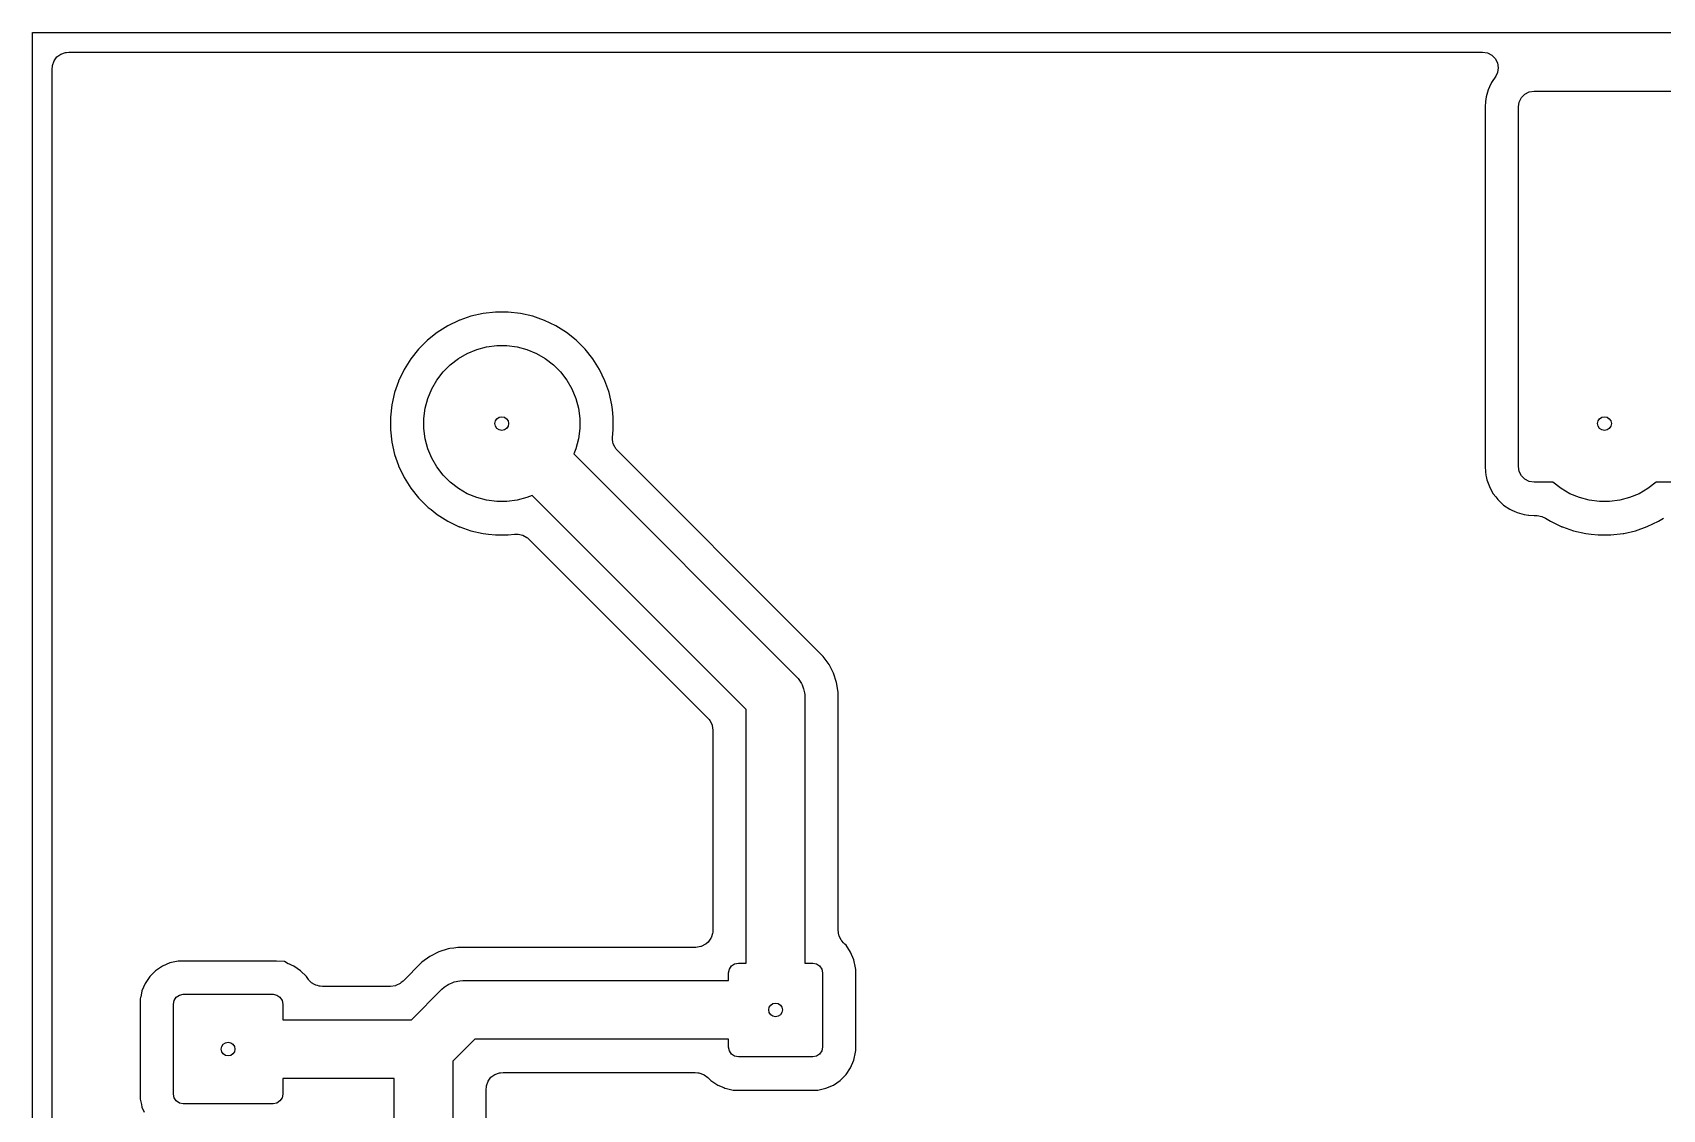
# Model space of a CAD drawing. Header units: millimetres. Extents: x 20 to 168, y -138 to -20.
# Drawn here: x 20 to 61.68, y -47.54 to -20 of the extents above; entities that cross this region are included whole.
import ezdxf

# ---------------------------------------------------------------- set-up
doc = ezdxf.new("R2010")
doc.units = ezdxf.units.MM
doc.layers.add('B.Cu', color=253, linetype='CONTINUOUS', true_color=0x83a598)
doc.layers.add('Edge.Cuts', color=40, linetype='CONTINUOUS', true_color=0xfabd2f)

msp = doc.modelspace()

# ---------------------------------------------------------------- linework, layer by layer
at = {"layer": 'B.Cu', "linetype": 'CONTINUOUS'}
for p, q in [((20.509704, -20.841385), (20.548277, -20.722659)), ((20.548277, -20.722659), (20.621651, -20.621664)), ((20.621651, -20.621664), (20.722643, -20.548286)), ((20.722643, -20.548286), (20.841366, -20.509707)), ((20.841366, -20.509707), (20.855679, -20.50744)), ((20.855679, -20.50744), (20.868494, -20.505411)), ((20.868494, -20.505411), (20.930902, -20.5005)), ((20.930902, -20.5005), (57.083567, -20.5005)), ((57.083567, -20.5005), (57.206865, -20.520028)), ((57.206865, -20.520028), (57.318093, -20.576702)), ((57.318093, -20.576702), (57.406365, -20.664974)), ((57.406365, -20.664974), (57.463039, -20.776202)), ((57.463039, -20.776202), (57.482567, -20.8995)), ((20.5005, -20.930902), (20.505411, -20.868494)), ((20.5005, -44.765947), (20.5005, -20.930902)), ((20.505411, -20.868494), (20.509704, -20.841385)), ((57.417409, -21.11802), (57.313942, -21.276089)), ((57.463039, -21.022798), (57.417409, -21.11802)), ((57.482567, -20.8995), (57.463039, -21.022798)), ((57.174559, -21.641882), (57.155032, -21.765167)), ((57.174562, -21.641866), (57.174559, -21.641882)), ((57.223081, -21.463369), (57.174562, -21.641866)), ((57.223086, -21.463356), (57.223081, -21.463369)), ((57.257273, -21.387308), (57.223086, -21.463356)), ((57.313942, -21.276089), (57.257273, -21.387308)), ((58.019528, -21.775702), (58.076202, -21.664474)), ((58.076202, -21.664474), (58.164474, -21.576202)), ((58.164474, -21.576202), (58.275702, -21.519528)), ((58.275702, -21.519528), (58.399, -21.5)), ((58.399, -21.5), (87.101, -21.5)), ((57.155032, -21.765167), (57.1445, -21.898989)), ((57.1445, -21.898989), (57.1445, -31.10101)), ((58, -21.899), (58.019528, -21.775702)), ((58, -31.101), (58, -21.899)), ((30.618973, -27.501252), (30.347901, -27.671577)), ((30.618986, -27.501245), (30.618973, -27.501252)), ((30.618998, -27.501238), (30.618986, -27.501245)), ((30.914192, -27.35908), (30.618998, -27.501238)), ((30.92859, -27.354932), (30.914192, -27.35908)), ((31.209642, -27.256587), (30.92859, -27.354932)), ((31.209644, -27.256587), (31.209642, -27.256587)), ((31.521765, -27.185347), (31.209644, -27.256587)), ((31.521788, -27.185343), (31.521765, -27.185347)), ((31.839898, -27.1495), (31.521788, -27.185343)), ((31.839907, -27.1495), (31.839898, -27.1495)), ((31.839919, -27.1495), (31.839907, -27.1495)), ((32.160081, -27.1495), (31.839919, -27.1495)), ((32.160092, -27.1495), (32.160081, -27.1495)), ((32.1601, -27.1495), (32.160092, -27.1495)), ((32.47821, -27.185343), (32.1601, -27.1495)), ((32.478233, -27.185347), (32.47821, -27.185343)), ((32.790353, -27.256586), (32.478233, -27.185347)), ((32.927808, -27.304683), (32.790353, -27.256586)), ((33.092564, -27.362334), (32.927808, -27.304683)), ((33.092566, -27.362335), (33.092564, -27.362334)), ((33.380974, -27.501225), (33.092566, -27.362335)), ((33.381001, -27.501239), (33.380974, -27.501225)), ((33.381013, -27.501245), (33.381001, -27.501239)), ((33.381015, -27.501246), (33.381013, -27.501245)), ((33.381021, -27.50125), (33.381015, -27.501246)), ((33.381025, -27.501252), (33.381021, -27.50125)), ((33.652097, -27.671577), (33.381025, -27.501252)), ((30.097585, -27.871198), (29.871198, -28.097585)), ((30.347901, -27.671577), (30.097585, -27.871198)), ((33.652104, -27.671582), (33.652097, -27.671577)), ((33.902411, -27.871196), (33.652103, -27.671582)), ((33.652103, -27.671582), (33.652104, -27.671582)), ((34.128803, -28.097588), (33.902411, -27.871196)), ((29.871198, -28.097585), (29.671577, -28.347901)), ((30.681308, -28.49632), (30.88886, -28.337061)), ((30.88886, -28.337061), (31.115423, -28.206255)), ((31.115423, -28.206255), (31.357121, -28.10614)), ((31.357121, -28.10614), (31.609819, -28.038429)), ((31.609819, -28.038429), (31.869194, -28.004282)), ((31.869194, -28.004282), (32.130806, -28.004282)), ((32.130806, -28.004282), (32.390181, -28.038429)), ((32.390181, -28.038429), (32.642879, -28.10614)), ((32.642879, -28.10614), (32.884577, -28.206255)), ((32.884577, -28.206255), (33.11114, -28.337061)), ((33.11114, -28.337061), (33.318692, -28.49632)), ((34.326914, -28.346012), (34.128803, -28.097588)), ((29.501238, -28.618998), (29.35908, -28.914192)), ((29.501245, -28.618986), (29.501238, -28.618998)), ((29.501252, -28.618973), (29.501245, -28.618986)), ((29.671577, -28.347901), (29.501252, -28.618973)), ((30.337061, -28.88886), (30.49632, -28.681308)), ((30.49632, -28.681308), (30.681308, -28.49632)), ((33.318692, -28.49632), (33.50368, -28.681308)), ((33.50368, -28.681308), (33.662939, -28.88886)), ((34.328419, -28.347899), (34.326914, -28.346012)), ((34.498755, -28.618987), (34.328419, -28.347899)), ((34.637668, -28.907442), (34.498755, -28.618987)), ((29.354932, -28.92859), (29.256587, -29.209642)), ((29.35908, -28.914192), (29.354932, -28.92859)), ((30.10614, -29.357121), (30.206255, -29.115423)), ((30.206255, -29.115423), (30.337061, -28.88886)), ((33.662939, -28.88886), (33.793745, -29.115423)), ((33.793745, -29.115423), (33.89386, -29.357121)), ((34.732963, -29.179781), (34.637668, -28.907442)), ((29.185343, -29.521788), (29.1495, -29.839898)), ((29.185347, -29.521765), (29.185343, -29.521788)), ((29.256587, -29.209644), (29.185347, -29.521765)), ((29.256587, -29.209642), (29.256587, -29.209644)), ((30.038429, -29.609819), (30.10614, -29.357121)), ((33.89386, -29.357121), (33.961571, -29.609819)), ((34.743411, -29.209641), (34.732963, -29.179781)), ((34.814652, -29.521767), (34.743411, -29.209641)), ((34.814655, -29.521784), (34.814652, -29.521767)), ((34.827773, -29.63821), (34.814655, -29.521784)), ((29.1495, -29.839898), (29.1495, -30.1601)), ((30.004282, -29.869194), (30.038429, -29.609819)), ((30.004282, -30.130806), (30.004282, -29.869194)), ((33.961571, -29.609819), (33.995718, -29.869194)), ((33.995718, -29.869194), (33.995718, -30.130806)), ((34.8505, -29.839919), (34.827773, -29.63821)), ((34.8505, -30.160081), (34.8505, -29.839919)), ((29.1495, -30.1601), (29.185343, -30.47821)), ((30.038429, -30.390181), (30.004282, -30.130806)), ((30.10614, -30.642879), (30.038429, -30.390181)), ((33.961571, -30.390181), (33.89386, -30.642879)), ((33.995718, -30.130806), (33.961571, -30.390181)), ((34.82825, -30.408842), (34.828626, -30.395042)), ((34.828326, -30.410169), (34.82825, -30.408842)), ((34.835363, -30.465162), (34.828326, -30.410169)), ((34.82842, -30.356038), (34.8505, -30.160081)), ((34.828575, -30.393365), (34.82842, -30.356038)), ((34.828626, -30.395042), (34.828575, -30.393365)), ((29.185343, -30.47821), (29.185347, -30.478233)), ((29.185347, -30.478233), (29.256587, -30.790354)), ((29.256587, -30.790354), (29.25659, -30.790367)), ((29.25659, -30.790367), (29.354931, -31.071407)), ((30.206255, -30.884577), (30.10614, -30.642879)), ((33.89386, -30.642879), (33.838116, -30.777456)), ((33.838116, -30.777456), (39.53033, -36.46967)), ((34.836274, -30.469731), (34.835363, -30.465162)), ((34.848615, -30.51658), (34.836274, -30.469731)), ((34.853515, -30.526099), (34.848615, -30.51658)), ((34.855794, -30.536562), (34.853515, -30.526099)), ((34.85722, -30.540222), (34.855794, -30.536562)), ((34.8873, -30.591733), (34.85722, -30.540222)), ((34.905749, -30.627573), (34.8873, -30.591733)), ((34.911642, -30.633417), (34.905749, -30.627573)), ((34.914011, -30.637475), (34.911642, -30.633417)), ((34.913, -30.638211), (34.914011, -30.637475)), ((34.924669, -30.654272), (34.913, -30.638211)), ((34.965331, -30.701882), (34.924669, -30.654272)), ((39.854138, -35.590689), (34.965331, -30.701882)), ((29.354931, -31.071407), (29.359079, -31.085805)), ((29.359079, -31.085805), (29.501238, -31.381)), ((30.337061, -31.11114), (30.206255, -30.884577)), ((30.49632, -31.318692), (30.337061, -31.11114)), ((57.1445, -31.10101), (57.155032, -31.234832)), ((57.155032, -31.234832), (57.169125, -31.323812)), ((58.019528, -31.224298), (58, -31.101)), ((58.076202, -31.335526), (58.019528, -31.224298)), ((29.501238, -31.381), (29.501242, -31.381007)), ((29.501242, -31.381007), (29.501245, -31.381013)), ((29.501245, -31.381013), (29.501246, -31.381015)), ((29.501246, -31.381015), (29.50125, -31.381021)), ((29.50125, -31.381021), (29.501252, -31.381025)), ((29.501252, -31.381025), (29.671577, -31.652097)), ((29.671577, -31.652097), (29.671582, -31.652103)), ((29.671582, -31.652103), (29.868249, -31.898716)), ((30.681308, -31.50368), (30.49632, -31.318692)), ((30.88886, -31.662939), (30.681308, -31.50368)), ((31.115423, -31.793745), (30.88886, -31.662939)), ((57.169125, -31.323812), (57.17456, -31.358124)), ((57.17456, -31.358124), (57.182079, -31.394138)), ((57.182079, -31.394138), (57.191602, -31.439748)), ((57.191602, -31.439748), (57.257271, -31.612685)), ((57.257271, -31.612685), (57.257278, -31.612701)), ((57.257278, -31.612701), (57.313942, -31.72391)), ((58.164474, -31.423798), (58.076202, -31.335526)), ((58.275702, -31.480472), (58.164474, -31.423798)), ((58.399, -31.5), (58.275702, -31.480472)), ((58.877628, -31.5), (58.399, -31.5)), ((58.881308, -31.50368), (58.877628, -31.5)), ((59.08886, -31.662939), (58.881308, -31.50368)), ((59.315423, -31.793745), (59.08886, -31.662939)), ((61.31114, -31.662939), (61.084577, -31.793745)), ((61.518692, -31.50368), (61.31114, -31.662939)), ((61.522372, -31.5), (61.518692, -31.50368)), ((65.901417, -31.5), (61.522372, -31.5)), ((29.868249, -31.898716), (29.871202, -31.902418)), ((29.871202, -31.902418), (29.997497, -32.028712)), ((29.997497, -32.028712), (30.097588, -32.128803)), ((31.357121, -31.89386), (31.115423, -31.793745)), ((31.609819, -31.961571), (31.357121, -31.89386)), ((31.869194, -31.995718), (31.609819, -31.961571)), ((32.130806, -31.995718), (31.869194, -31.995718)), ((32.390181, -31.961571), (32.130806, -31.995718)), ((32.642879, -31.89386), (32.390181, -31.961571)), ((32.777456, -31.838116), (32.642879, -31.89386)), ((38.25, -37.31066), (32.777456, -31.838116)), ((57.313942, -31.72391), (57.35537, -31.796266)), ((57.35537, -31.796266), (57.355373, -31.796271)), ((57.355373, -31.796271), (57.419327, -31.875833)), ((57.419327, -31.875833), (57.471274, -31.940459)), ((57.471274, -31.940459), (57.515893, -31.985077)), ((57.515893, -31.985077), (57.559544, -32.028728)), ((57.559544, -32.028728), (57.621301, -32.084739)), ((57.621301, -32.084739), (57.776082, -32.186053)), ((59.557121, -31.89386), (59.315423, -31.793745)), ((59.809819, -31.961571), (59.557121, -31.89386)), ((60.069194, -31.995718), (59.809819, -31.961571)), ((60.330806, -31.995718), (60.069194, -31.995718)), ((60.590181, -31.961571), (60.330806, -31.995718)), ((60.842879, -31.89386), (60.590181, -31.961571)), ((61.084577, -31.793745), (60.842879, -31.89386)), ((30.097588, -32.128803), (30.117426, -32.144623)), ((30.117426, -32.144623), (30.189867, -32.202394)), ((30.189867, -32.202394), (30.189868, -32.202394)), ((30.189868, -32.202394), (30.189869, -32.202395)), ((30.189869, -32.202395), (30.347899, -32.328419)), ((30.347899, -32.328419), (30.618987, -32.498755)), ((30.618987, -32.498755), (30.78711, -32.579719)), ((57.776082, -32.186053), (57.776086, -32.186055)), ((57.776086, -32.186055), (57.776089, -32.186057)), ((57.776089, -32.186057), (57.826214, -32.211597)), ((57.826214, -32.211597), (57.88731, -32.242727)), ((57.88731, -32.242727), (57.963361, -32.276916)), ((57.963361, -32.276916), (58.141876, -32.32544)), ((58.141876, -32.32544), (58.252516, -32.342963)), ((58.252516, -32.342963), (58.265167, -32.344967)), ((58.265167, -32.344967), (58.265168, -32.344967)), ((58.265168, -32.344967), (58.265174, -32.344968)), ((58.265174, -32.344968), (58.399, -32.3555)), ((58.399, -32.3555), (58.476048, -32.3555)), ((58.476048, -32.3555), (58.599346, -32.375028)), ((58.599346, -32.375028), (58.688328, -32.416656)), ((58.688328, -32.416656), (58.818987, -32.498755)), ((58.818987, -32.498755), (58.98711, -32.579719)), ((61.292558, -32.637668), (61.581013, -32.498755)), ((61.581013, -32.498755), (61.711671, -32.416656)), ((30.78711, -32.579719), (30.890969, -32.629735)), ((30.890969, -32.629735), (30.893913, -32.631324)), ((30.893913, -32.631324), (30.905568, -32.636789)), ((30.905568, -32.636789), (30.909291, -32.638558)), ((30.909291, -32.638558), (30.914194, -32.640919)), ((30.914194, -32.640919), (30.92857, -32.645061)), ((30.92857, -32.645061), (31.209637, -32.74341)), ((31.209637, -32.74341), (31.20964, -32.74341)), ((31.20964, -32.74341), (31.209641, -32.743411)), ((31.209641, -32.743411), (31.521779, -32.814655)), ((31.521779, -32.814655), (31.659616, -32.830185)), ((31.659616, -32.830185), (31.839907, -32.850499)), ((31.839907, -32.850499), (31.839919, -32.8505)), ((31.839919, -32.8505), (32.160081, -32.8505)), ((32.160081, -32.8505), (32.321682, -32.832291)), ((32.321682, -32.832291), (32.384234, -32.830185)), ((32.384234, -32.830185), (32.414449, -32.831542)), ((32.414449, -32.831542), (32.536739, -32.856579)), ((32.536739, -32.856579), (32.536745, -32.856581)), ((32.536745, -32.856581), (32.536746, -32.856582)), ((32.536746, -32.856582), (32.539581, -32.857646)), ((32.539581, -32.857646), (32.641096, -32.913752)), ((32.641096, -32.913752), (32.658281, -32.926837)), ((32.658281, -32.926837), (32.698703, -32.962152)), ((58.98711, -32.579719), (59.090969, -32.629735)), ((59.090969, -32.629735), (59.093913, -32.631324)), ((59.093913, -32.631324), (59.105568, -32.636789)), ((59.105568, -32.636789), (59.109291, -32.638558)), ((59.109291, -32.638558), (59.114194, -32.640919)), ((59.114194, -32.640919), (59.12857, -32.645061)), ((59.12857, -32.645061), (59.409637, -32.74341)), ((59.409637, -32.74341), (59.40964, -32.74341)), ((59.40964, -32.74341), (59.409641, -32.743411)), ((59.409641, -32.743411), (59.721779, -32.814655)), ((59.721779, -32.814655), (59.859616, -32.830185)), ((59.859616, -32.830185), (60.039907, -32.850499)), ((60.039907, -32.850499), (60.039919, -32.8505)), ((60.039919, -32.8505), (60.360075, -32.8505)), ((60.360075, -32.8505), (60.360081, -32.8505)), ((60.360081, -32.8505), (60.360092, -32.850499)), ((60.360092, -32.850499), (60.678215, -32.814655)), ((60.678215, -32.814654), (60.678258, -32.81465)), ((60.678215, -32.814655), (60.678215, -32.814654)), ((60.678258, -32.81465), (60.679765, -32.814313)), ((60.679765, -32.814313), (60.69469, -32.811023)), ((60.69469, -32.811023), (60.697152, -32.810333)), ((60.697152, -32.810333), (60.990363, -32.74341)), ((60.990363, -32.74341), (61.292558, -32.637668)), ((32.698703, -32.962152), (37.260436, -37.523885)), ((39.854158, -35.590706), (39.854138, -35.590689)), ((40.042656, -35.779207), (39.854158, -35.590706)), ((40.133552, -35.870103), (40.042656, -35.779206)), ((40.042656, -35.779206), (40.042656, -35.779207)), ((40.133553, -35.870104), (40.133552, -35.870103)), ((40.133562, -35.870112), (40.133553, -35.870104)), ((40.177605, -35.914156), (40.133562, -35.870112)), ((40.220793, -35.957344), (40.177605, -35.914156)), ((40.36887, -36.161155), (40.220793, -35.957344)), ((40.483241, -36.385621), (40.36887, -36.161155)), ((39.53033, -36.46967), (39.579758, -36.524205)), ((39.579758, -36.524205), (39.661441, -36.646452)), ((39.661441, -36.646452), (39.677175, -36.684437)), ((40.56109, -36.625215), (40.483241, -36.385621)), ((40.6005, -36.874038), (40.56109, -36.625215)), ((39.677175, -36.684437), (39.717706, -36.782287)), ((39.717706, -36.782287), (39.737958, -36.884102)), ((39.737958, -36.884102), (39.746389, -36.926487)), ((39.746389, -36.926487), (39.75, -37)), ((39.75, -37), (39.75, -43.8)), ((40.6005, -36.87404), (40.6005, -36.874038)), ((40.6005, -42.96299), (40.6005, -36.87404)), ((38.25, -43.8), (38.25, -37.31066)), ((37.260436, -37.523885), (37.301094, -37.57149)), ((37.301094, -37.57149), (37.318865, -37.59595)), ((37.318865, -37.59595), (37.375538, -37.707174)), ((37.375538, -37.707174), (37.379971, -37.720817)), ((37.379971, -37.720817), (37.3995, -37.844115)), ((37.3995, -37.844115), (37.3995, -42.947485)), ((37.211159, -43.318863), (37.099956, -43.37553)), ((37.226405, -43.307786), (37.211159, -43.318863)), ((37.274005, -43.267133), (37.226405, -43.307786)), ((37.347384, -43.166141), (37.274005, -43.267133)), ((37.351276, -43.158503), (37.347384, -43.166141)), ((37.351277, -43.1585), (37.351276, -43.158503)), ((37.389856, -43.039776), (37.351277, -43.1585)), ((37.394587, -43.009909), (37.389856, -43.039776)), ((37.3995, -42.947485), (37.394587, -43.009909)), ((40.620027, -43.086282), (40.6005, -42.96299)), ((40.624459, -43.099923), (40.620027, -43.086282)), ((40.62446, -43.099928), (40.624459, -43.099923)), ((40.681134, -43.211157), (40.62446, -43.099928)), ((40.698903, -43.235614), (40.681134, -43.211157)), ((40.739564, -43.283222), (40.698903, -43.235614)), ((40.775204, -43.318863), (40.739564, -43.283222)), ((40.802477, -43.346136), (40.775204, -43.318863)), ((40.920279, -43.520188), (40.802477, -43.346136)), ((23.718751, -43.752311), (23.513392, -43.796985)), ((23.723287, -43.751823), (23.718751, -43.752311)), ((23.730607, -43.751606), (23.723287, -43.751823)), ((23.739051, -43.751103), (23.730607, -43.751606)), ((23.765968, -43.7495), (23.739051, -43.751103)), ((23.76597, -43.7495), (23.765968, -43.7495)), ((26.234037, -43.7495), (23.76597, -43.7495)), ((26.234042, -43.7495), (26.234037, -43.7495)), ((26.445803, -43.76211), (26.234042, -43.7495)), ((26.532347, -43.816572), (26.445803, -43.76211)), ((30.161157, -43.631127), (29.957342, -43.779207)), ((30.385624, -43.516756), (30.161157, -43.631127)), ((30.625206, -43.43891), (30.385624, -43.516756)), ((30.671525, -43.431573), (30.625206, -43.43891)), ((30.671526, -43.431574), (30.671525, -43.431573)), ((30.772782, -43.415537), (30.671526, -43.431574)), ((30.874038, -43.3995), (30.772782, -43.415537)), ((31.125962, -43.3995), (30.874038, -43.3995)), ((36.96302, -43.3995), (31.125962, -43.3995)), ((37.086316, -43.379963), (36.96302, -43.3995)), ((37.099956, -43.37553), (37.086316, -43.379963)), ((41.003013, -43.713389), (40.920279, -43.520188)), ((41.047688, -43.918756), (41.003013, -43.713389)), ((22.997519, -44.14614), (22.879722, -44.320185)), ((23.146138, -43.997521), (22.997519, -44.14614)), ((23.320182, -43.879723), (23.146138, -43.997521)), ((23.513392, -43.796985), (23.320182, -43.879723)), ((26.565991, -43.830979), (26.532347, -43.816572)), ((26.619431, -43.853864), (26.565991, -43.830979)), ((26.679812, -43.879721), (26.619431, -43.853864)), ((26.853864, -43.997523), (26.679812, -43.879721)), ((27.002477, -44.146136), (26.853864, -43.997523)), ((27.002479, -44.146139), (27.002477, -44.146136)), ((27.055274, -44.224143), (27.002479, -44.146139)), ((29.957336, -43.779213), (29.476113, -44.260435)), ((29.957342, -43.779207), (29.957336, -43.779213)), ((37.8, -44.050001), (37.81903, -43.95433)), ((37.8, -44.25), (37.8, -44.050001)), ((37.81903, -43.95433), (37.873224, -43.873224)), ((37.873224, -43.873224), (37.95433, -43.81903)), ((37.95433, -43.81903), (38.050002, -43.800001)), ((38.050002, -43.800001), (38.25, -43.8)), ((39.75, -43.8), (39.949999, -43.8)), ((39.949999, -43.8), (40.04567, -43.81903)), ((40.04567, -43.81903), (40.126776, -43.873224)), ((40.126776, -43.873224), (40.18097, -43.95433)), ((40.18097, -43.95433), (40.199999, -44.050002)), ((40.199999, -44.050002), (40.2, -45.949999)), ((41.050499, -43.965964), (41.047688, -43.918756)), ((41.0505, -46.034037), (41.050499, -43.965964)), ((22.796271, -44.516675), (22.764634, -44.662109)), ((22.796898, -44.513671), (22.796271, -44.516675)), ((22.796985, -44.513391), (22.796898, -44.513671)), ((22.879721, -44.320187), (22.796985, -44.513391)), ((22.879722, -44.320185), (22.879721, -44.320187)), ((27.062907, -44.235026), (27.055274, -44.224143)), ((27.11882, -44.290939), (27.062907, -44.235026)), ((27.132857, -44.302618), (27.11882, -44.290939)), ((27.206909, -44.35141), (27.132857, -44.302618)), ((27.227369, -44.358057), (27.206909, -44.35141)), ((27.240129, -44.366465), (27.227369, -44.358057)), ((27.283416, -44.376268), (27.240129, -44.366465)), ((27.325633, -44.389985), (27.283416, -44.376268)), ((27.354692, -44.394588), (27.325633, -44.389985)), ((27.417107, -44.3995), (27.354692, -44.394588)), ((29.155911, -44.3995), (27.417107, -44.3995)), ((29.279207, -44.379963), (29.155911, -44.3995)), ((29.292847, -44.37553), (29.279207, -44.379963)), ((29.404046, -44.318867), (29.292847, -44.37553)), ((29.428502, -44.301099), (29.404046, -44.318867)), ((29.476113, -44.260435), (29.428502, -44.301099)), ((29.68934, -45.25), (30.46967, -44.46967)), ((30.46967, -44.46967), (30.524205, -44.420241)), ((30.524205, -44.420241), (30.604688, -44.366465)), ((30.604688, -44.366465), (30.646452, -44.338559)), ((30.646452, -44.338559), (30.731691, -44.303252)), ((30.731691, -44.303252), (30.782287, -44.282294)), ((30.782287, -44.282294), (30.926487, -44.253611)), ((30.926487, -44.253611), (31, -44.25)), ((31, -44.25), (37.8, -44.25)), ((20.5005, -64.870144), (20.5005, -44.765947)), ((22.752311, -44.718762), (22.7495, -44.765947)), ((22.7495, -44.765947), (22.7495, -44.784575)), ((22.7495, -44.784575), (22.7495, -47.23403)), ((22.760761, -44.67992), (22.752311, -44.718762)), ((22.764632, -44.662124), (22.760761, -44.67992)), ((22.764634, -44.662109), (22.764632, -44.662124)), ((23.6, -44.850001), (23.61903, -44.75433)), ((23.600001, -47.149998), (23.6, -44.850001)), ((23.61903, -44.75433), (23.673224, -44.673224)), ((23.673224, -44.673224), (23.75433, -44.61903)), ((23.75433, -44.61903), (23.850002, -44.600001)), ((23.850002, -44.600001), (26.149999, -44.6)), ((26.149999, -44.6), (26.24567, -44.61903)), ((26.24567, -44.61903), (26.326776, -44.673224)), ((26.326776, -44.673224), (26.38097, -44.75433)), ((26.38097, -44.75433), (26.399999, -44.850002)), ((26.399999, -44.850002), (26.399999, -45.25)), ((26.399999, -45.25), (29.68934, -45.25)), ((31.31066, -45.75), (30.75, -46.31066)), ((37.800001, -45.75), (31.31066, -45.75)), ((37.800001, -45.949998), (37.800001, -45.75)), ((37.81903, -46.04567), (37.800001, -45.949998)), ((37.873224, -46.126776), (37.81903, -46.04567)), ((37.95433, -46.18097), (37.873224, -46.126776)), ((38.050001, -46.2), (37.95433, -46.18097)), ((39.949998, -46.199999), (38.050001, -46.2)), ((40.04567, -46.18097), (39.949998, -46.199999)), ((40.126776, -46.126776), (40.04567, -46.18097)), ((40.18097, -46.04567), (40.126776, -46.126776)), ((40.2, -45.949999), (40.18097, -46.04567)), ((41.003013, -46.286611), (41.047688, -46.081244)), ((41.047688, -46.081244), (41.0505, -46.034037)), ((30.75, -46.31066), (30.75, -59.25)), ((31.721651, -46.721664), (31.822643, -46.648286)), ((31.822643, -46.648286), (31.941366, -46.609707)), ((31.941366, -46.609707), (31.955679, -46.60744)), ((31.955679, -46.60744), (31.968494, -46.605411)), ((31.968494, -46.605411), (32.030902, -46.6005)), ((32.030902, -46.6005), (36.947486, -46.6005)), ((36.947486, -46.6005), (37.009899, -46.605412)), ((37.009899, -46.605412), (37.039765, -46.610142)), ((37.039765, -46.610142), (37.158486, -46.648714)), ((37.158486, -46.648714), (37.171266, -46.655226)), ((37.171266, -46.655226), (37.272258, -46.728599)), ((40.653864, -46.802477), (40.802477, -46.653864)), ((40.802477, -46.653864), (40.920279, -46.479812)), ((40.920279, -46.479812), (41.003013, -46.286611)), ((29.25, -46.75), (26.4, -46.75)), ((26.4, -46.75), (26.4, -47.149999)), ((29.25, -59.730226), (29.25, -46.75)), ((31.6005, -47.030902), (31.605411, -46.968494)), ((31.6005, -52.365639), (31.6005, -47.030902)), ((31.605411, -46.968494), (31.609704, -46.941385)), ((31.609704, -46.941385), (31.648277, -46.822659)), ((31.648277, -46.822659), (31.721651, -46.721664)), ((37.272258, -46.728599), (37.272259, -46.728601)), ((37.272259, -46.728601), (37.346135, -46.802476)), ((37.346135, -46.802476), (37.346136, -46.802477)), ((37.346136, -46.802477), (37.520188, -46.920279)), ((37.520188, -46.920279), (37.675135, -46.986631)), ((37.675135, -46.986631), (37.70635, -46.999999)), ((37.70635, -46.999999), (37.713389, -47.003013)), ((37.713389, -47.003013), (37.918756, -47.047688)), ((37.918756, -47.047688), (37.965963, -47.0505)), ((37.965963, -47.0505), (40.034036, -47.050499)), ((40.034036, -47.050499), (40.081244, -47.047688)), ((40.081244, -47.047688), (40.286611, -47.003013)), ((40.286611, -47.003013), (40.479812, -46.920279)), ((40.479812, -46.920279), (40.653864, -46.802477)), ((22.7495, -47.23403), (22.751606, -47.26939)), ((22.751606, -47.26939), (22.751823, -47.276708)), ((22.751823, -47.276708), (22.752311, -47.281245)), ((22.752311, -47.281245), (22.781267, -47.414348)), ((22.781267, -47.414348), (22.781267, -47.414352)), ((22.781267, -47.414352), (22.781268, -47.414352)), ((22.781268, -47.414352), (22.796986, -47.486609)), ((22.796986, -47.486609), (22.850781, -47.612231)), ((23.61903, -47.24567), (23.600001, -47.149998)), ((23.673224, -47.326776), (23.61903, -47.24567)), ((23.75433, -47.38097), (23.673224, -47.326776)), ((23.850001, -47.4), (23.75433, -47.38097)), ((26.149998, -47.399999), (23.850001, -47.4)), ((26.24567, -47.38097), (26.149998, -47.399999)), ((26.326776, -47.326776), (26.24567, -47.38097)), ((26.38097, -47.24567), (26.326776, -47.326776)), ((26.4, -47.149999), (26.38097, -47.24567))]:
    msp.add_line(p, q, dxfattribs=at)
at = {"layer": 'B.Cu'}
for centre in [(32, -30), (32, -30), (60.2, -30), (60.2, -30), (39, -45), (39, -45), (25, -46), (25, -46)]:
    msp.add_circle(centre, 0.175, dxfattribs=at)
at = {"layer": 'Edge.Cuts', "linetype": 'CONTINUOUS'}
for p, q in [((20, -20), (168, -20)), ((20, -138), (20, -20))]:
    msp.add_line(p, q, dxfattribs=at)
at = {"layer": 'Edge.Cuts'}
for centre in [(32, -30), (60.2, -30), (39, -45), (25, -46)]:
    msp.add_circle(centre, 0.175, dxfattribs=at)

doc.saveas('drawing.dxf')
